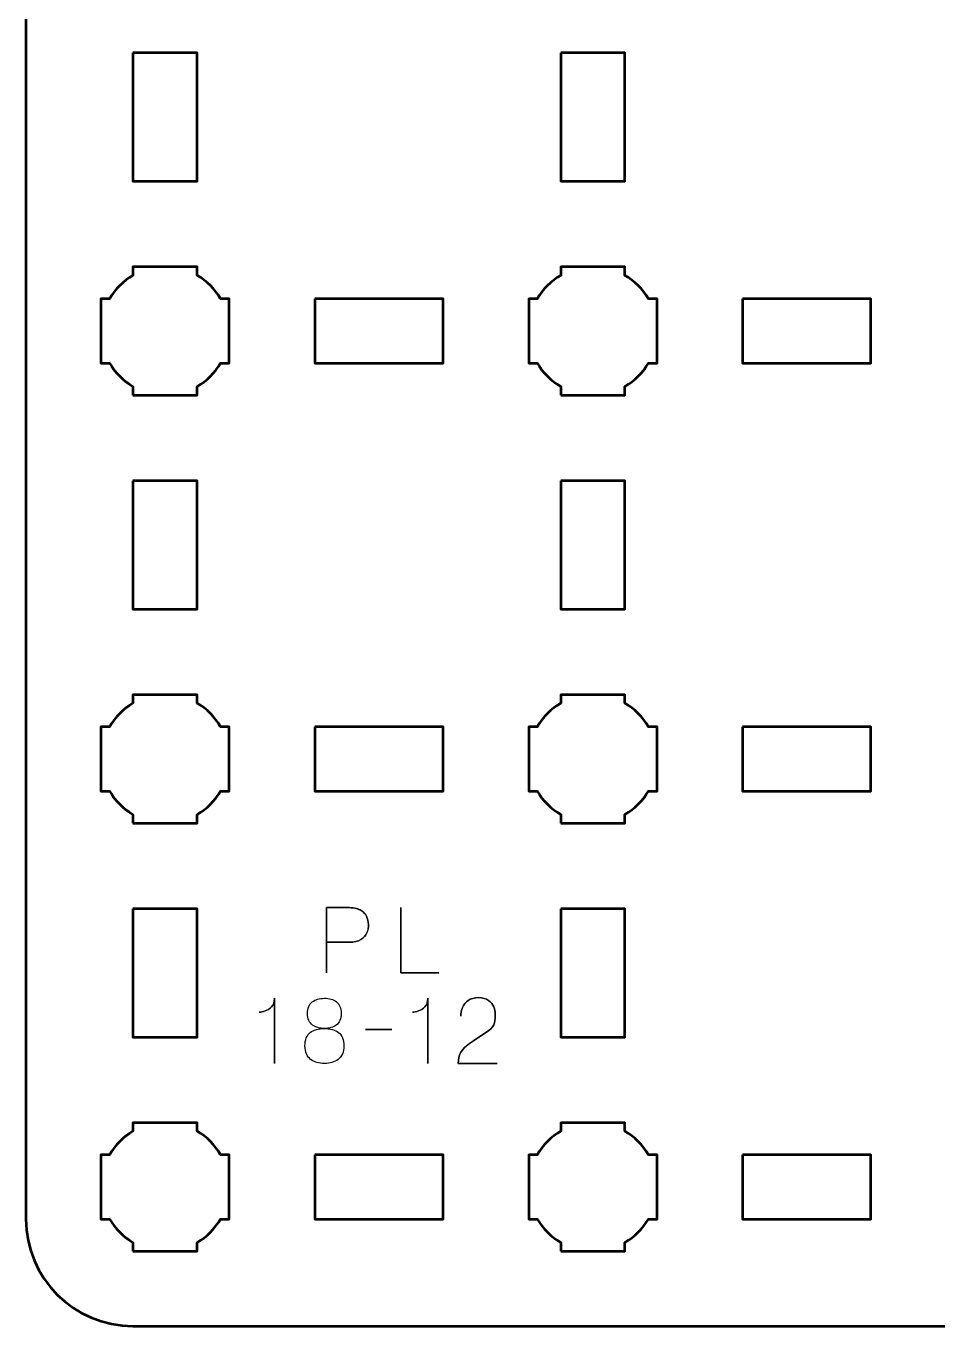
# Model space of a CAD drawing. Header units: centimetres. Extents: x -17.7 to 17.7, y -11.7 to 11.7.
# Drawn here: x -17.65 to -13.39, y -11.65 to -5.58 of the extents above; entities that cross this region are included whole.
import ezdxf

# ---------------------------------------------------------------- set-up
doc = ezdxf.new("R2010")
doc.units = ezdxf.units.CM
doc.header["$MEASUREMENT"] = 0
doc.layers.add('Layer 1', color=7, linetype='Continuous')

msp = doc.modelspace()

# ---------------------------------------------------------------- linework, layer by layer
at = {"layer": 'Layer 1', "lineweight": 53}
for points, knots in [([(-17.14996, 11.65001), (-17.14996, 11.65001), (17.14996, 11.65001), (17.14996, 11.65001), (17.14996, 11.65001), (17.42692, 11.65001), (17.65006, 11.42691), (17.65006, 11.14991), (17.65006, 11.14991), (17.65006, 11.14991), (17.65006, -11.15005), (17.65006, -11.15005), (17.65006, -11.15005), (17.65006, -11.42702), (17.42692, -11.65001), (17.14996, -11.65001), (17.14996, -11.65001), (17.14996, -11.65001), (-17.14996, -11.65001), (-17.14996, -11.65001), (-17.14996, -11.65001), (-17.42696, -11.65001), (-17.65005, -11.42702), (-17.65005, -11.15005), (-17.65005, -11.15005), (-17.65005, -11.15005), (-17.65005, 11.14991), (-17.65005, 11.14991), (-17.65005, 11.14991), (-17.65005, 11.42691), (-17.42696, 11.65001), (-17.14996, 11.65001)], [0, 0, 0, 0, 0.125, 0.125, 0.125, 0.125, 0.25, 0.25, 0.25, 0.25, 0.375, 0.375, 0.375, 0.375, 0.5, 0.5, 0.5, 0.5, 0.625, 0.625, 0.625, 0.625, 0.75, 0.75, 0.75, 0.75, 0.875, 0.875, 0.875, 0.875, 1, 1, 1, 1]), ([(-17.14996, -5.70003), (-17.14996, -5.70003), (-16.84995, -5.70003), (-16.84995, -5.70003), (-16.84995, -5.70003), (-16.84995, -5.70003), (-16.84995, -6.30003), (-16.84995, -6.30003), (-16.84995, -6.30003), (-16.84995, -6.30003), (-17.14996, -6.30003), (-17.14996, -6.30003), (-17.14996, -6.30003), (-17.14996, -6.30003), (-17.14996, -5.70003), (-17.14996, -5.70003)], [0, 0, 0, 0, 0.25, 0.25, 0.25, 0.25, 0.5, 0.5, 0.5, 0.5, 0.75, 0.75, 0.75, 0.75, 1, 1, 1, 1]), ([(-15.15002, -5.70003), (-15.15002, -5.70003), (-14.85002, -5.70003), (-14.85002, -5.70003), (-14.85002, -5.70003), (-14.85002, -5.70003), (-14.85002, -6.30003), (-14.85002, -6.30003), (-14.85002, -6.30003), (-14.85002, -6.30003), (-15.15002, -6.30003), (-15.15002, -6.30003), (-15.15002, -6.30003), (-15.15002, -6.30003), (-15.15002, -5.70003), (-15.15002, -5.70003)], [0, 0, 0, 0, 0.25, 0.25, 0.25, 0.25, 0.5, 0.5, 0.5, 0.5, 0.75, 0.75, 0.75, 0.75, 1, 1, 1, 1]), ([(-17.14996, -7.29994), (-17.14996, -7.29994), (-17.14996, -7.25983), (-17.14996, -7.25983), (-17.14996, -7.25983), (-17.19557, -7.23352), (-17.23349, -7.19549), (-17.25981, -7.15001), (-17.25981, -7.15001), (-17.25981, -7.15001), (-17.30003, -7.15001), (-17.30003, -7.15001), (-17.30003, -7.15001), (-17.30003, -7.15001), (-17.30003, -6.99994), (-17.30003, -6.99994), (-17.30003, -6.99994), (-17.30003, -6.99994), (-17.30003, -6.85001), (-17.30003, -6.85001), (-17.30003, -6.85001), (-17.30003, -6.85001), (-17.25981, -6.85001), (-17.25981, -6.85001), (-17.25981, -6.85001), (-17.23349, -6.8044), (-17.19557, -6.76651), (-17.14996, -6.74019), (-17.14996, -6.74019), (-17.14996, -6.74019), (-17.14996, -6.69994), (-17.14996, -6.69994), (-17.14996, -6.69994), (-17.14996, -6.69994), (-17.00003, -6.69994), (-17.00003, -6.69994), (-17.00003, -6.69994), (-17.00003, -6.69994), (-16.84995, -6.69994), (-16.84995, -6.69994), (-16.84995, -6.69994), (-16.84995, -6.69994), (-16.84995, -6.74019), (-16.84995, -6.74019), (-16.84995, -6.74019), (-16.80448, -6.76651), (-16.76645, -6.8044), (-16.74013, -6.85001), (-16.74013, -6.85001), (-16.74013, -6.85001), (-16.70002, -6.85001), (-16.70002, -6.85001), (-16.70002, -6.85001), (-16.70002, -6.85001), (-16.70002, -6.99994), (-16.70002, -6.99994), (-16.70002, -6.99994), (-16.70002, -6.99994), (-16.70002, -7.15001), (-16.70002, -7.15001), (-16.70002, -7.15001), (-16.70002, -7.15001), (-16.74013, -7.15001), (-16.74013, -7.15001), (-16.74013, -7.15001), (-16.76645, -7.19549), (-16.80448, -7.23352), (-16.84995, -7.25983), (-16.84995, -7.25983), (-16.84995, -7.25983), (-16.84995, -7.29994), (-16.84995, -7.29994), (-16.84995, -7.29994), (-16.84995, -7.29994), (-17.00003, -7.29994), (-17.00003, -7.29994), (-17.00003, -7.29994), (-17.00003, -7.29994), (-17.14996, -7.29994), (-17.14996, -7.29994)], [0, 0, 0, 0, 0.05, 0.05, 0.05, 0.05, 0.1, 0.1, 0.1, 0.1, 0.15, 0.15, 0.15, 0.15, 0.2, 0.2, 0.2, 0.2, 0.25, 0.25, 0.25, 0.25, 0.3, 0.3, 0.3, 0.3, 0.35, 0.35, 0.35, 0.35, 0.4, 0.4, 0.4, 0.4, 0.45, 0.45, 0.45, 0.45, 0.5, 0.5, 0.5, 0.5, 0.55, 0.55, 0.55, 0.55, 0.6, 0.6, 0.6, 0.6, 0.65, 0.65, 0.65, 0.65, 0.7, 0.7, 0.7, 0.7, 0.75, 0.75, 0.75, 0.75, 0.8, 0.8, 0.8, 0.8, 0.85, 0.85, 0.85, 0.85, 0.9, 0.9, 0.9, 0.9, 0.95, 0.95, 0.95, 0.95, 1, 1, 1, 1]), ([(-15.15002, -7.29994), (-15.15002, -7.29994), (-15.15002, -7.25983), (-15.15002, -7.25983), (-15.15002, -7.25983), (-15.1955, -7.23352), (-15.23353, -7.19549), (-15.25984, -7.15001), (-15.25984, -7.15001), (-15.25984, -7.15001), (-15.29995, -7.15001), (-15.29995, -7.15001), (-15.29995, -7.15001), (-15.29995, -7.15001), (-15.29995, -6.99994), (-15.29995, -6.99994), (-15.29995, -6.99994), (-15.29995, -6.99994), (-15.29995, -6.85001), (-15.29995, -6.85001), (-15.29995, -6.85001), (-15.29995, -6.85001), (-15.25984, -6.85001), (-15.25984, -6.85001), (-15.25984, -6.85001), (-15.23353, -6.8044), (-15.1955, -6.76651), (-15.15002, -6.74019), (-15.15002, -6.74019), (-15.15002, -6.74019), (-15.15002, -6.69994), (-15.15002, -6.69994), (-15.15002, -6.69994), (-15.15002, -6.69994), (-14.99995, -6.69994), (-14.99995, -6.69994), (-14.99995, -6.69994), (-14.99995, -6.69994), (-14.85002, -6.69994), (-14.85002, -6.69994), (-14.85002, -6.69994), (-14.85002, -6.69994), (-14.85002, -6.74019), (-14.85002, -6.74019), (-14.85002, -6.74019), (-14.80455, -6.76651), (-14.76652, -6.8044), (-14.7402, -6.85001), (-14.7402, -6.85001), (-14.7402, -6.85001), (-14.69995, -6.85001), (-14.69995, -6.85001), (-14.69995, -6.85001), (-14.69995, -6.85001), (-14.69995, -6.99994), (-14.69995, -6.99994), (-14.69995, -6.99994), (-14.69995, -6.99994), (-14.69995, -7.15001), (-14.69995, -7.15001), (-14.69995, -7.15001), (-14.69995, -7.15001), (-14.7402, -7.15001), (-14.7402, -7.15001), (-14.7402, -7.15001), (-14.76652, -7.19549), (-14.80455, -7.23352), (-14.85002, -7.25983), (-14.85002, -7.25983), (-14.85002, -7.25983), (-14.85002, -7.29994), (-14.85002, -7.29994), (-14.85002, -7.29994), (-14.85002, -7.29994), (-14.99995, -7.29994), (-14.99995, -7.29994), (-14.99995, -7.29994), (-14.99995, -7.29994), (-15.15002, -7.29994), (-15.15002, -7.29994)], [0, 0, 0, 0, 0.05, 0.05, 0.05, 0.05, 0.1, 0.1, 0.1, 0.1, 0.15, 0.15, 0.15, 0.15, 0.2, 0.2, 0.2, 0.2, 0.25, 0.25, 0.25, 0.25, 0.3, 0.3, 0.3, 0.3, 0.35, 0.35, 0.35, 0.35, 0.4, 0.4, 0.4, 0.4, 0.45, 0.45, 0.45, 0.45, 0.5, 0.5, 0.5, 0.5, 0.55, 0.55, 0.55, 0.55, 0.6, 0.6, 0.6, 0.6, 0.65, 0.65, 0.65, 0.65, 0.7, 0.7, 0.7, 0.7, 0.75, 0.75, 0.75, 0.75, 0.8, 0.8, 0.8, 0.8, 0.85, 0.85, 0.85, 0.85, 0.9, 0.9, 0.9, 0.9, 0.95, 0.95, 0.95, 0.95, 1, 1, 1, 1]), ([(-16.30001, -6.85001), (-16.30001, -6.85001), (-15.7, -6.85001), (-15.7, -6.85001), (-15.7, -6.85001), (-15.7, -6.85001), (-15.7, -7.15001), (-15.7, -7.15001), (-15.7, -7.15001), (-15.7, -7.15001), (-16.30001, -7.15001), (-16.30001, -7.15001), (-16.30001, -7.15001), (-16.30001, -7.15001), (-16.30001, -6.85001), (-16.30001, -6.85001)], [0, 0, 0, 0, 0.25, 0.25, 0.25, 0.25, 0.5, 0.5, 0.5, 0.5, 0.75, 0.75, 0.75, 0.75, 1, 1, 1, 1]), ([(-14.30004, -6.85001), (-14.30004, -6.85001), (-13.70004, -6.85001), (-13.70004, -6.85001), (-13.70004, -6.85001), (-13.70004, -6.85001), (-13.70004, -7.15001), (-13.70004, -7.15001), (-13.70004, -7.15001), (-13.70004, -7.15001), (-14.30004, -7.15001), (-14.30004, -7.15001), (-14.30004, -7.15001), (-14.30004, -7.15001), (-14.30004, -6.85001), (-14.30004, -6.85001)], [0, 0, 0, 0, 0.25, 0.25, 0.25, 0.25, 0.5, 0.5, 0.5, 0.5, 0.75, 0.75, 0.75, 0.75, 1, 1, 1, 1]), ([(-17.14996, -7.69999), (-17.14996, -7.69999), (-16.84995, -7.69999), (-16.84995, -7.69999), (-16.84995, -7.69999), (-16.84995, -7.69999), (-16.84995, -8.3), (-16.84995, -8.3), (-16.84995, -8.3), (-16.84995, -8.3), (-17.14996, -8.3), (-17.14996, -8.3), (-17.14996, -8.3), (-17.14996, -8.3), (-17.14996, -7.69999), (-17.14996, -7.69999)], [0, 0, 0, 0, 0.25, 0.25, 0.25, 0.25, 0.5, 0.5, 0.5, 0.5, 0.75, 0.75, 0.75, 0.75, 1, 1, 1, 1]), ([(-15.15002, -7.69999), (-15.15002, -7.69999), (-14.85002, -7.69999), (-14.85002, -7.69999), (-14.85002, -7.69999), (-14.85002, -7.69999), (-14.85002, -8.3), (-14.85002, -8.3), (-14.85002, -8.3), (-14.85002, -8.3), (-15.15002, -8.3), (-15.15002, -8.3), (-15.15002, -8.3), (-15.15002, -8.3), (-15.15002, -7.69999), (-15.15002, -7.69999)], [0, 0, 0, 0, 0.25, 0.25, 0.25, 0.25, 0.5, 0.5, 0.5, 0.5, 0.75, 0.75, 0.75, 0.75, 1, 1, 1, 1]), ([(-17.14996, -9.30002), (-17.14996, -9.30002), (-17.14996, -9.2598), (-17.14996, -9.2598), (-17.14996, -9.2598), (-17.19557, -9.23348), (-17.23349, -9.19556), (-17.25981, -9.14995), (-17.25981, -9.14995), (-17.25981, -9.14995), (-17.30003, -9.14995), (-17.30003, -9.14995), (-17.30003, -9.14995), (-17.30003, -9.14995), (-17.30003, -9.00001), (-17.30003, -9.00001), (-17.30003, -9.00001), (-17.30003, -9.00001), (-17.30003, -8.84994), (-17.30003, -8.84994), (-17.30003, -8.84994), (-17.30003, -8.84994), (-17.25981, -8.84994), (-17.25981, -8.84994), (-17.25981, -8.84994), (-17.23349, -8.80447), (-17.19557, -8.76644), (-17.14996, -8.74012), (-17.14996, -8.74012), (-17.14996, -8.74012), (-17.14996, -8.70001), (-17.14996, -8.70001), (-17.14996, -8.70001), (-17.14996, -8.70001), (-17.00003, -8.70001), (-17.00003, -8.70001), (-17.00003, -8.70001), (-17.00003, -8.70001), (-16.84995, -8.70001), (-16.84995, -8.70001), (-16.84995, -8.70001), (-16.84995, -8.70001), (-16.84995, -8.74012), (-16.84995, -8.74012), (-16.84995, -8.74012), (-16.80448, -8.76644), (-16.76645, -8.80447), (-16.74013, -8.84994), (-16.74013, -8.84994), (-16.74013, -8.84994), (-16.70002, -8.84994), (-16.70002, -8.84994), (-16.70002, -8.84994), (-16.70002, -8.84994), (-16.70002, -9.00001), (-16.70002, -9.00001), (-16.70002, -9.00001), (-16.70002, -9.00001), (-16.70002, -9.14995), (-16.70002, -9.14995), (-16.70002, -9.14995), (-16.70002, -9.14995), (-16.74013, -9.14995), (-16.74013, -9.14995), (-16.74013, -9.14995), (-16.76645, -9.19556), (-16.80448, -9.23348), (-16.84995, -9.2598), (-16.84995, -9.2598), (-16.84995, -9.2598), (-16.84995, -9.30002), (-16.84995, -9.30002), (-16.84995, -9.30002), (-16.84995, -9.30002), (-17.00003, -9.30002), (-17.00003, -9.30002), (-17.00003, -9.30002), (-17.00003, -9.30002), (-17.14996, -9.30002), (-17.14996, -9.30002)], [0, 0, 0, 0, 0.05, 0.05, 0.05, 0.05, 0.1, 0.1, 0.1, 0.1, 0.15, 0.15, 0.15, 0.15, 0.2, 0.2, 0.2, 0.2, 0.25, 0.25, 0.25, 0.25, 0.3, 0.3, 0.3, 0.3, 0.35, 0.35, 0.35, 0.35, 0.4, 0.4, 0.4, 0.4, 0.45, 0.45, 0.45, 0.45, 0.5, 0.5, 0.5, 0.5, 0.55, 0.55, 0.55, 0.55, 0.6, 0.6, 0.6, 0.6, 0.65, 0.65, 0.65, 0.65, 0.7, 0.7, 0.7, 0.7, 0.75, 0.75, 0.75, 0.75, 0.8, 0.8, 0.8, 0.8, 0.85, 0.85, 0.85, 0.85, 0.9, 0.9, 0.9, 0.9, 0.95, 0.95, 0.95, 0.95, 1, 1, 1, 1]), ([(-15.15002, -9.30002), (-15.15002, -9.30002), (-15.15002, -9.2598), (-15.15002, -9.2598), (-15.15002, -9.2598), (-15.1955, -9.23348), (-15.23353, -9.19556), (-15.25984, -9.14995), (-15.25984, -9.14995), (-15.25984, -9.14995), (-15.29995, -9.14995), (-15.29995, -9.14995), (-15.29995, -9.14995), (-15.29995, -9.14995), (-15.29995, -9.00001), (-15.29995, -9.00001), (-15.29995, -9.00001), (-15.29995, -9.00001), (-15.29995, -8.84994), (-15.29995, -8.84994), (-15.29995, -8.84994), (-15.29995, -8.84994), (-15.25984, -8.84994), (-15.25984, -8.84994), (-15.25984, -8.84994), (-15.23353, -8.80447), (-15.1955, -8.76644), (-15.15002, -8.74012), (-15.15002, -8.74012), (-15.15002, -8.74012), (-15.15002, -8.70001), (-15.15002, -8.70001), (-15.15002, -8.70001), (-15.15002, -8.70001), (-14.99995, -8.70001), (-14.99995, -8.70001), (-14.99995, -8.70001), (-14.99995, -8.70001), (-14.85002, -8.70001), (-14.85002, -8.70001), (-14.85002, -8.70001), (-14.85002, -8.70001), (-14.85002, -8.74012), (-14.85002, -8.74012), (-14.85002, -8.74012), (-14.80455, -8.76644), (-14.76652, -8.80447), (-14.7402, -8.84994), (-14.7402, -8.84994), (-14.7402, -8.84994), (-14.69995, -8.84994), (-14.69995, -8.84994), (-14.69995, -8.84994), (-14.69995, -8.84994), (-14.69995, -9.00001), (-14.69995, -9.00001), (-14.69995, -9.00001), (-14.69995, -9.00001), (-14.69995, -9.14995), (-14.69995, -9.14995), (-14.69995, -9.14995), (-14.69995, -9.14995), (-14.7402, -9.14995), (-14.7402, -9.14995), (-14.7402, -9.14995), (-14.76652, -9.19556), (-14.80455, -9.23348), (-14.85002, -9.2598), (-14.85002, -9.2598), (-14.85002, -9.2598), (-14.85002, -9.30002), (-14.85002, -9.30002), (-14.85002, -9.30002), (-14.85002, -9.30002), (-14.99995, -9.30002), (-14.99995, -9.30002), (-14.99995, -9.30002), (-14.99995, -9.30002), (-15.15002, -9.30002), (-15.15002, -9.30002)], [0, 0, 0, 0, 0.05, 0.05, 0.05, 0.05, 0.1, 0.1, 0.1, 0.1, 0.15, 0.15, 0.15, 0.15, 0.2, 0.2, 0.2, 0.2, 0.25, 0.25, 0.25, 0.25, 0.3, 0.3, 0.3, 0.3, 0.35, 0.35, 0.35, 0.35, 0.4, 0.4, 0.4, 0.4, 0.45, 0.45, 0.45, 0.45, 0.5, 0.5, 0.5, 0.5, 0.55, 0.55, 0.55, 0.55, 0.6, 0.6, 0.6, 0.6, 0.65, 0.65, 0.65, 0.65, 0.7, 0.7, 0.7, 0.7, 0.75, 0.75, 0.75, 0.75, 0.8, 0.8, 0.8, 0.8, 0.85, 0.85, 0.85, 0.85, 0.9, 0.9, 0.9, 0.9, 0.95, 0.95, 0.95, 0.95, 1, 1, 1, 1]), ([(-16.30001, -8.85008), (-16.30001, -8.85008), (-15.7, -8.85008), (-15.7, -8.85008), (-15.7, -8.85008), (-15.7, -8.85008), (-15.7, -9.15009), (-15.7, -9.15009), (-15.7, -9.15009), (-15.7, -9.15009), (-16.30001, -9.15009), (-16.30001, -9.15009), (-16.30001, -9.15009), (-16.30001, -9.15009), (-16.30001, -8.85008), (-16.30001, -8.85008)], [0, 0, 0, 0, 0.25, 0.25, 0.25, 0.25, 0.5, 0.5, 0.5, 0.5, 0.75, 0.75, 0.75, 0.75, 1, 1, 1, 1]), ([(-14.30004, -8.85008), (-14.30004, -8.85008), (-13.70004, -8.85008), (-13.70004, -8.85008), (-13.70004, -8.85008), (-13.70004, -8.85008), (-13.70004, -9.15009), (-13.70004, -9.15009), (-13.70004, -9.15009), (-13.70004, -9.15009), (-14.30004, -9.15009), (-14.30004, -9.15009), (-14.30004, -9.15009), (-14.30004, -9.15009), (-14.30004, -8.85008), (-14.30004, -8.85008)], [0, 0, 0, 0, 0.25, 0.25, 0.25, 0.25, 0.5, 0.5, 0.5, 0.5, 0.75, 0.75, 0.75, 0.75, 1, 1, 1, 1]), ([(-17.14996, -9.70007), (-17.14996, -9.70007), (-16.84995, -9.70007), (-16.84995, -9.70007), (-16.84995, -9.70007), (-16.84995, -9.70007), (-16.84995, -10.30007), (-16.84995, -10.30007), (-16.84995, -10.30007), (-16.84995, -10.30007), (-17.14996, -10.30007), (-17.14996, -10.30007), (-17.14996, -10.30007), (-17.14996, -10.30007), (-17.14996, -9.70007), (-17.14996, -9.70007)], [0, 0, 0, 0, 0.25, 0.25, 0.25, 0.25, 0.5, 0.5, 0.5, 0.5, 0.75, 0.75, 0.75, 0.75, 1, 1, 1, 1]), ([(-15.15002, -9.70007), (-15.15002, -9.70007), (-14.85002, -9.70007), (-14.85002, -9.70007), (-14.85002, -9.70007), (-14.85002, -9.70007), (-14.85002, -10.30007), (-14.85002, -10.30007), (-14.85002, -10.30007), (-14.85002, -10.30007), (-15.15002, -10.30007), (-15.15002, -10.30007), (-15.15002, -10.30007), (-15.15002, -10.30007), (-15.15002, -9.70007), (-15.15002, -9.70007)], [0, 0, 0, 0, 0.25, 0.25, 0.25, 0.25, 0.5, 0.5, 0.5, 0.5, 0.75, 0.75, 0.75, 0.75, 1, 1, 1, 1]), ([(-17.14996, -11.29998), (-17.14996, -11.29998), (-17.14996, -11.25987), (-17.14996, -11.25987), (-17.14996, -11.25987), (-17.19557, -11.23356), (-17.23349, -11.19553), (-17.25981, -11.15005), (-17.25981, -11.15005), (-17.25981, -11.15005), (-17.30003, -11.15005), (-17.30003, -11.15005), (-17.30003, -11.15005), (-17.30003, -11.15005), (-17.30003, -10.99998), (-17.30003, -10.99998), (-17.30003, -10.99998), (-17.30003, -10.99998), (-17.30003, -10.85005), (-17.30003, -10.85005), (-17.30003, -10.85005), (-17.30003, -10.85005), (-17.25981, -10.85005), (-17.25981, -10.85005), (-17.25981, -10.85005), (-17.23349, -10.80444), (-17.19557, -10.76655), (-17.14996, -10.74009), (-17.14996, -10.74009), (-17.14996, -10.74009), (-17.14996, -10.69998), (-17.14996, -10.69998), (-17.14996, -10.69998), (-17.14996, -10.69998), (-17.00003, -10.69998), (-17.00003, -10.69998), (-17.00003, -10.69998), (-17.00003, -10.69998), (-16.84995, -10.69998), (-16.84995, -10.69998), (-16.84995, -10.69998), (-16.84995, -10.69998), (-16.84995, -10.74009), (-16.84995, -10.74009), (-16.84995, -10.74009), (-16.80448, -10.76655), (-16.76645, -10.80444), (-16.74013, -10.85005), (-16.74013, -10.85005), (-16.74013, -10.85005), (-16.70002, -10.85005), (-16.70002, -10.85005), (-16.70002, -10.85005), (-16.70002, -10.85005), (-16.70002, -10.99998), (-16.70002, -10.99998), (-16.70002, -10.99998), (-16.70002, -10.99998), (-16.70002, -11.15005), (-16.70002, -11.15005), (-16.70002, -11.15005), (-16.70002, -11.15005), (-16.74013, -11.15005), (-16.74013, -11.15005), (-16.74013, -11.15005), (-16.76645, -11.19553), (-16.80448, -11.23356), (-16.84995, -11.25987), (-16.84995, -11.25987), (-16.84995, -11.25987), (-16.84995, -11.29998), (-16.84995, -11.29998), (-16.84995, -11.29998), (-16.84995, -11.29998), (-17.00003, -11.29998), (-17.00003, -11.29998), (-17.00003, -11.29998), (-17.00003, -11.29998), (-17.14996, -11.29998), (-17.14996, -11.29998)], [0, 0, 0, 0, 0.05, 0.05, 0.05, 0.05, 0.1, 0.1, 0.1, 0.1, 0.15, 0.15, 0.15, 0.15, 0.2, 0.2, 0.2, 0.2, 0.25, 0.25, 0.25, 0.25, 0.3, 0.3, 0.3, 0.3, 0.35, 0.35, 0.35, 0.35, 0.4, 0.4, 0.4, 0.4, 0.45, 0.45, 0.45, 0.45, 0.5, 0.5, 0.5, 0.5, 0.55, 0.55, 0.55, 0.55, 0.6, 0.6, 0.6, 0.6, 0.65, 0.65, 0.65, 0.65, 0.7, 0.7, 0.7, 0.7, 0.75, 0.75, 0.75, 0.75, 0.8, 0.8, 0.8, 0.8, 0.85, 0.85, 0.85, 0.85, 0.9, 0.9, 0.9, 0.9, 0.95, 0.95, 0.95, 0.95, 1, 1, 1, 1]), ([(-15.15002, -11.29998), (-15.15002, -11.29998), (-15.15002, -11.25987), (-15.15002, -11.25987), (-15.15002, -11.25987), (-15.1955, -11.23356), (-15.23353, -11.19553), (-15.25984, -11.15005), (-15.25984, -11.15005), (-15.25984, -11.15005), (-15.29995, -11.15005), (-15.29995, -11.15005), (-15.29995, -11.15005), (-15.29995, -11.15005), (-15.29995, -10.99998), (-15.29995, -10.99998), (-15.29995, -10.99998), (-15.29995, -10.99998), (-15.29995, -10.85005), (-15.29995, -10.85005), (-15.29995, -10.85005), (-15.29995, -10.85005), (-15.25984, -10.85005), (-15.25984, -10.85005), (-15.25984, -10.85005), (-15.23353, -10.80444), (-15.1955, -10.76655), (-15.15002, -10.74009), (-15.15002, -10.74009), (-15.15002, -10.74009), (-15.15002, -10.69998), (-15.15002, -10.69998), (-15.15002, -10.69998), (-15.15002, -10.69998), (-14.99995, -10.69998), (-14.99995, -10.69998), (-14.99995, -10.69998), (-14.99995, -10.69998), (-14.85002, -10.69998), (-14.85002, -10.69998), (-14.85002, -10.69998), (-14.85002, -10.69998), (-14.85002, -10.74009), (-14.85002, -10.74009), (-14.85002, -10.74009), (-14.80455, -10.76655), (-14.76652, -10.80444), (-14.7402, -10.85005), (-14.7402, -10.85005), (-14.7402, -10.85005), (-14.69995, -10.85005), (-14.69995, -10.85005), (-14.69995, -10.85005), (-14.69995, -10.85005), (-14.69995, -10.99998), (-14.69995, -10.99998), (-14.69995, -10.99998), (-14.69995, -10.99998), (-14.69995, -11.15005), (-14.69995, -11.15005), (-14.69995, -11.15005), (-14.69995, -11.15005), (-14.7402, -11.15005), (-14.7402, -11.15005), (-14.7402, -11.15005), (-14.76652, -11.19553), (-14.80455, -11.23356), (-14.85002, -11.25987), (-14.85002, -11.25987), (-14.85002, -11.25987), (-14.85002, -11.29998), (-14.85002, -11.29998), (-14.85002, -11.29998), (-14.85002, -11.29998), (-14.99995, -11.29998), (-14.99995, -11.29998), (-14.99995, -11.29998), (-14.99995, -11.29998), (-15.15002, -11.29998), (-15.15002, -11.29998)], [0, 0, 0, 0, 0.05, 0.05, 0.05, 0.05, 0.1, 0.1, 0.1, 0.1, 0.15, 0.15, 0.15, 0.15, 0.2, 0.2, 0.2, 0.2, 0.25, 0.25, 0.25, 0.25, 0.3, 0.3, 0.3, 0.3, 0.35, 0.35, 0.35, 0.35, 0.4, 0.4, 0.4, 0.4, 0.45, 0.45, 0.45, 0.45, 0.5, 0.5, 0.5, 0.5, 0.55, 0.55, 0.55, 0.55, 0.6, 0.6, 0.6, 0.6, 0.65, 0.65, 0.65, 0.65, 0.7, 0.7, 0.7, 0.7, 0.75, 0.75, 0.75, 0.75, 0.8, 0.8, 0.8, 0.8, 0.85, 0.85, 0.85, 0.85, 0.9, 0.9, 0.9, 0.9, 0.95, 0.95, 0.95, 0.95, 1, 1, 1, 1]), ([(-16.30001, -10.85005), (-16.30001, -10.85005), (-15.7, -10.85005), (-15.7, -10.85005), (-15.7, -10.85005), (-15.7, -10.85005), (-15.7, -11.15005), (-15.7, -11.15005), (-15.7, -11.15005), (-15.7, -11.15005), (-16.30001, -11.15005), (-16.30001, -11.15005), (-16.30001, -11.15005), (-16.30001, -11.15005), (-16.30001, -10.85005), (-16.30001, -10.85005)], [0, 0, 0, 0, 0.25, 0.25, 0.25, 0.25, 0.5, 0.5, 0.5, 0.5, 0.75, 0.75, 0.75, 0.75, 1, 1, 1, 1]), ([(-14.30004, -10.85005), (-14.30004, -10.85005), (-13.70004, -10.85005), (-13.70004, -10.85005), (-13.70004, -10.85005), (-13.70004, -10.85005), (-13.70004, -11.15005), (-13.70004, -11.15005), (-13.70004, -11.15005), (-13.70004, -11.15005), (-14.30004, -11.15005), (-14.30004, -11.15005), (-14.30004, -11.15005), (-14.30004, -11.15005), (-14.30004, -10.85005), (-14.30004, -10.85005)], [0, 0, 0, 0, 0.25, 0.25, 0.25, 0.25, 0.5, 0.5, 0.5, 0.5, 0.75, 0.75, 0.75, 0.75, 1, 1, 1, 1])]:
    msp.add_open_spline(points, degree=3, knots=knots, dxfattribs=at)
at = {"layer": 'Layer 1', "color": 40, "lineweight": 30}
for points, knots in [([(-16.24459, -10.00007), (-16.24459, -10.00007), (-16.24459, -9.69485), (-16.24459, -9.69485), (-16.24459, -9.69485), (-16.24459, -9.69485), (-16.14729, -9.69485), (-16.14729, -9.69485), (-16.14729, -9.69485), (-16.12168, -9.69509), (-16.10168, -9.69883), (-16.08749, -9.70599), (-16.08749, -9.70599), (-16.0736, -9.7133), (-16.06379, -9.72282), (-16.05814, -9.73467), (-16.05814, -9.73467), (-16.05264, -9.74653), (-16.04961, -9.75933), (-16.04904, -9.77309), (-16.04904, -9.77309), (-16.04837, -9.78717), (-16.0507, -9.80054), (-16.0562, -9.8132), (-16.0562, -9.8132), (-16.06174, -9.8259), (-16.07123, -9.83635), (-16.08446, -9.84449), (-16.08446, -9.84449), (-16.09797, -9.85261), (-16.11618, -9.85677), (-16.13932, -9.85702), (-16.13932, -9.85702), (-16.13932, -9.85702), (-16.24459, -9.85702), (-16.24459, -9.85702), (-16.24459, -9.85702), (-16.24459, -9.85702), (-16.13932, -9.85702), (-16.13932, -9.85702), (-16.13932, -9.85702), (-16.11656, -9.85677), (-16.09854, -9.85261), (-16.08503, -9.84449), (-16.08503, -9.84449), (-16.07165, -9.83635), (-16.06213, -9.8259), (-16.05649, -9.8132), (-16.05649, -9.8132), (-16.05098, -9.80054), (-16.04851, -9.78717), (-16.04904, -9.77309), (-16.04904, -9.77309), (-16.04961, -9.75933), (-16.05264, -9.74653), (-16.05828, -9.73467), (-16.05828, -9.73467), (-16.06407, -9.72282), (-16.07398, -9.7133), (-16.08792, -9.70599), (-16.08792, -9.70599), (-16.1021, -9.69883), (-16.12196, -9.69509), (-16.14729, -9.69485), (-16.14729, -9.69485), (-16.14729, -9.69485), (-16.24459, -9.69485), (-16.24459, -9.69485), (-16.24459, -9.69485), (-16.24459, -9.69485), (-16.24459, -10.00007), (-16.24459, -10.00007)], [0, 0, 0, 0, 0.0555556, 0.0555556, 0.0555556, 0.0555556, 0.1111111, 0.1111111, 0.1111111, 0.1111111, 0.1666667, 0.1666667, 0.1666667, 0.1666667, 0.2222222, 0.2222222, 0.2222222, 0.2222222, 0.2777778, 0.2777778, 0.2777778, 0.2777778, 0.3333333, 0.3333333, 0.3333333, 0.3333333, 0.3888889, 0.3888889, 0.3888889, 0.3888889, 0.4444444, 0.4444444, 0.4444444, 0.4444444, 0.5, 0.5, 0.5, 0.5, 0.5555556, 0.5555556, 0.5555556, 0.5555556, 0.6111111, 0.6111111, 0.6111111, 0.6111111, 0.6666667, 0.6666667, 0.6666667, 0.6666667, 0.7222222, 0.7222222, 0.7222222, 0.7222222, 0.7777778, 0.7777778, 0.7777778, 0.7777778, 0.8333333, 0.8333333, 0.8333333, 0.8333333, 0.8888889, 0.8888889, 0.8888889, 0.8888889, 0.9444444, 0.9444444, 0.9444444, 0.9444444, 1, 1, 1, 1]), ([(-15.71997, -10.00007), (-15.71997, -10.00007), (-15.89816, -10.00007), (-15.89816, -10.00007), (-15.89816, -10.00007), (-15.89816, -10.00007), (-15.89816, -9.69485), (-15.89816, -9.69485), (-15.89816, -9.69485), (-15.89816, -9.69485), (-15.89816, -10.00007), (-15.89816, -10.00007), (-15.89816, -10.00007), (-15.89816, -10.00007), (-15.71997, -10.00007), (-15.71997, -10.00007)], [0, 0, 0, 0, 0.25, 0.25, 0.25, 0.25, 0.5, 0.5, 0.5, 0.5, 0.75, 0.75, 0.75, 0.75, 1, 1, 1, 1]), ([(-16.48836, -10.4234), (-16.48836, -10.4234), (-16.48836, -10.11818), (-16.48836, -10.11818), (-16.48836, -10.11818), (-16.48892, -10.13539), (-16.49347, -10.14877), (-16.50229, -10.15811), (-16.50229, -10.15811), (-16.51111, -10.16764), (-16.52116, -10.17427), (-16.53221, -10.17798), (-16.53221, -10.17798), (-16.5435, -10.18182), (-16.55288, -10.1839), (-16.56029, -10.18418), (-16.56029, -10.18418), (-16.55288, -10.1839), (-16.5435, -10.18182), (-16.53221, -10.17798), (-16.53221, -10.17798), (-16.52116, -10.17427), (-16.51111, -10.16764), (-16.50229, -10.15811), (-16.50229, -10.15811), (-16.49347, -10.14877), (-16.48892, -10.13539), (-16.48836, -10.11818), (-16.48836, -10.11818), (-16.48836, -10.11818), (-16.48836, -10.4234), (-16.48836, -10.4234)], [0, 0, 0, 0, 0.125, 0.125, 0.125, 0.125, 0.25, 0.25, 0.25, 0.25, 0.375, 0.375, 0.375, 0.375, 0.5, 0.5, 0.5, 0.5, 0.625, 0.625, 0.625, 0.625, 0.75, 0.75, 0.75, 0.75, 0.875, 0.875, 0.875, 0.875, 1, 1, 1, 1]), ([(-16.25521, -10.25954), (-16.23316, -10.25996), (-16.21457, -10.2546), (-16.19968, -10.24356), (-16.19968, -10.24356), (-16.18479, -10.23255), (-16.17707, -10.21449), (-16.17639, -10.18926), (-16.17639, -10.18926), (-16.17692, -10.16418), (-16.18437, -10.14601), (-16.19883, -10.13469), (-16.19883, -10.13469), (-16.21333, -10.12354), (-16.2322, -10.11818), (-16.25521, -10.11857), (-16.25521, -10.11857), (-16.27835, -10.11885), (-16.29712, -10.12435), (-16.31158, -10.13525), (-16.31158, -10.13525), (-16.32604, -10.1463), (-16.33349, -10.16432), (-16.33391, -10.18926), (-16.33391, -10.18926), (-16.33349, -10.21449), (-16.32576, -10.23255), (-16.31073, -10.24356), (-16.31073, -10.24356), (-16.29599, -10.2546), (-16.27754, -10.25996), (-16.25521, -10.25954)], [0, 0, 0, 0, 0.125, 0.125, 0.125, 0.125, 0.25, 0.25, 0.25, 0.25, 0.375, 0.375, 0.375, 0.375, 0.5, 0.5, 0.5, 0.5, 0.625, 0.625, 0.625, 0.625, 0.75, 0.75, 0.75, 0.75, 0.875, 0.875, 0.875, 0.875, 1, 1, 1, 1]), ([(-16.25521, -10.25954), (-16.23316, -10.25996), (-16.21457, -10.2546), (-16.19968, -10.24356), (-16.19968, -10.24356), (-16.18479, -10.23255), (-16.17707, -10.21449), (-16.17639, -10.18926), (-16.17639, -10.18926), (-16.17692, -10.16418), (-16.18437, -10.14601), (-16.19883, -10.13469), (-16.19883, -10.13469), (-16.21333, -10.12354), (-16.2322, -10.11818), (-16.25521, -10.11857), (-16.25521, -10.11857), (-16.27835, -10.11885), (-16.29712, -10.12435), (-16.31158, -10.13525), (-16.31158, -10.13525), (-16.32604, -10.1463), (-16.33349, -10.16432), (-16.33391, -10.18926), (-16.33391, -10.18926), (-16.33349, -10.21449), (-16.32576, -10.23255), (-16.31073, -10.24356), (-16.31073, -10.24356), (-16.29599, -10.2546), (-16.27754, -10.25996), (-16.25521, -10.25954)], [0, 0, 0, 0, 0.125, 0.125, 0.125, 0.125, 0.25, 0.25, 0.25, 0.25, 0.375, 0.375, 0.375, 0.375, 0.5, 0.5, 0.5, 0.5, 0.625, 0.625, 0.625, 0.625, 0.75, 0.75, 0.75, 0.75, 0.875, 0.875, 0.875, 0.875, 1, 1, 1, 1]), ([(-15.77151, -10.4234), (-15.77151, -10.4234), (-15.77151, -10.11818), (-15.77151, -10.11818), (-15.77151, -10.11818), (-15.77208, -10.13539), (-15.77663, -10.14877), (-15.78545, -10.15811), (-15.78545, -10.15811), (-15.79427, -10.16764), (-15.80432, -10.17427), (-15.81533, -10.17798), (-15.81533, -10.17798), (-15.82665, -10.18182), (-15.836, -10.1839), (-15.84344, -10.18418), (-15.84344, -10.18418), (-15.836, -10.1839), (-15.82665, -10.18182), (-15.81533, -10.17798), (-15.81533, -10.17798), (-15.80432, -10.17427), (-15.79427, -10.16764), (-15.78545, -10.15811), (-15.78545, -10.15811), (-15.77663, -10.14877), (-15.77208, -10.13539), (-15.77151, -10.11818), (-15.77151, -10.11818), (-15.77151, -10.11818), (-15.77151, -10.4234), (-15.77151, -10.4234)], [0, 0, 0, 0, 0.125, 0.125, 0.125, 0.125, 0.25, 0.25, 0.25, 0.25, 0.375, 0.375, 0.375, 0.375, 0.5, 0.5, 0.5, 0.5, 0.625, 0.625, 0.625, 0.625, 0.75, 0.75, 0.75, 0.75, 0.875, 0.875, 0.875, 0.875, 1, 1, 1, 1]), ([(-15.44766, -10.4234), (-15.44766, -10.4234), (-15.62931, -10.4234), (-15.62931, -10.4234), (-15.62931, -10.4234), (-15.62874, -10.40315), (-15.62504, -10.38675), (-15.61827, -10.37394), (-15.61827, -10.37394), (-15.61167, -10.36124), (-15.60313, -10.35066), (-15.59265, -10.34209), (-15.59265, -10.34209), (-15.58232, -10.33383), (-15.57103, -10.32568), (-15.55861, -10.31799), (-15.55861, -10.31799), (-15.55861, -10.31799), (-15.48626, -10.26977), (-15.48626, -10.26977), (-15.48626, -10.26977), (-15.47193, -10.25929), (-15.46325, -10.24701), (-15.46022, -10.23322), (-15.46022, -10.23322), (-15.45733, -10.21946), (-15.45609, -10.20539), (-15.45662, -10.19092), (-15.45662, -10.19092), (-15.45648, -10.18115), (-15.45884, -10.17039), (-15.46354, -10.15868), (-15.46354, -10.15868), (-15.46833, -10.14725), (-15.47634, -10.13734), (-15.48763, -10.12876), (-15.48763, -10.12876), (-15.49906, -10.12051), (-15.51465, -10.1161), (-15.53448, -10.11567), (-15.53448, -10.11567), (-15.55462, -10.1161), (-15.57089, -10.12051), (-15.58299, -10.1289), (-15.58299, -10.1289), (-15.59526, -10.13748), (-15.60408, -10.14834), (-15.60945, -10.16143), (-15.60945, -10.16143), (-15.61498, -10.1748), (-15.61759, -10.18859), (-15.61745, -10.20278), (-15.61745, -10.20278), (-15.61759, -10.18859), (-15.61498, -10.1748), (-15.60945, -10.16143), (-15.60945, -10.16143), (-15.60408, -10.14834), (-15.59526, -10.13748), (-15.58299, -10.1289), (-15.58299, -10.1289), (-15.57089, -10.12051), (-15.55462, -10.1161), (-15.53448, -10.11567), (-15.53448, -10.11567), (-15.51465, -10.1161), (-15.49906, -10.12051), (-15.48763, -10.12876), (-15.48763, -10.12876), (-15.47634, -10.13734), (-15.46833, -10.14725), (-15.46354, -10.15868), (-15.46354, -10.15868), (-15.45884, -10.17039), (-15.45648, -10.18115), (-15.45662, -10.19092), (-15.45662, -10.19092), (-15.45609, -10.20539), (-15.45733, -10.21946), (-15.46022, -10.23322), (-15.46022, -10.23322), (-15.46325, -10.24701), (-15.47193, -10.25929), (-15.48626, -10.26977), (-15.48626, -10.26977), (-15.48626, -10.26977), (-15.55861, -10.31799), (-15.55861, -10.31799), (-15.55861, -10.31799), (-15.57103, -10.32568), (-15.58232, -10.33383), (-15.59265, -10.34209), (-15.59265, -10.34209), (-15.60313, -10.35066), (-15.61167, -10.36124), (-15.61827, -10.37394), (-15.61827, -10.37394), (-15.62504, -10.38675), (-15.62874, -10.40315), (-15.62931, -10.4234), (-15.62931, -10.4234), (-15.62931, -10.4234), (-15.44766, -10.4234), (-15.44766, -10.4234)], [0, 0, 0, 0, 0.0384615, 0.0384615, 0.0384615, 0.0384615, 0.0769231, 0.0769231, 0.0769231, 0.0769231, 0.1153846, 0.1153846, 0.1153846, 0.1153846, 0.1538462, 0.1538462, 0.1538462, 0.1538462, 0.1923077, 0.1923077, 0.1923077, 0.1923077, 0.2307692, 0.2307692, 0.2307692, 0.2307692, 0.2692308, 0.2692308, 0.2692308, 0.2692308, 0.3076923, 0.3076923, 0.3076923, 0.3076923, 0.3461538, 0.3461538, 0.3461538, 0.3461538, 0.3846154, 0.3846154, 0.3846154, 0.3846154, 0.4230769, 0.4230769, 0.4230769, 0.4230769, 0.4615385, 0.4615385, 0.4615385, 0.4615385, 0.5, 0.5, 0.5, 0.5, 0.5384615, 0.5384615, 0.5384615, 0.5384615, 0.5769231, 0.5769231, 0.5769231, 0.5769231, 0.6153846, 0.6153846, 0.6153846, 0.6153846, 0.6538462, 0.6538462, 0.6538462, 0.6538462, 0.6923077, 0.6923077, 0.6923077, 0.6923077, 0.7307692, 0.7307692, 0.7307692, 0.7307692, 0.7692308, 0.7692308, 0.7692308, 0.7692308, 0.8076923, 0.8076923, 0.8076923, 0.8076923, 0.8461538, 0.8461538, 0.8461538, 0.8461538, 0.8846154, 0.8846154, 0.8846154, 0.8846154, 0.9230769, 0.9230769, 0.9230769, 0.9230769, 0.9615385, 0.9615385, 0.9615385, 0.9615385, 1, 1, 1, 1]), ([(-16.25521, -10.4234), (-16.22945, -10.42354), (-16.20779, -10.41719), (-16.19058, -10.40425), (-16.19058, -10.40425), (-16.17336, -10.3913), (-16.1644, -10.37034), (-16.16369, -10.34128), (-16.16369, -10.34128), (-16.16412, -10.31245), (-16.17251, -10.29153), (-16.18878, -10.27859), (-16.18878, -10.27859), (-16.20518, -10.26575), (-16.22737, -10.25943), (-16.25521, -10.25954), (-16.25521, -10.25954), (-16.28318, -10.25943), (-16.30523, -10.26575), (-16.32135, -10.27859), (-16.32135, -10.27859), (-16.33761, -10.29153), (-16.34587, -10.31245), (-16.34615, -10.34128), (-16.34615, -10.34128), (-16.34562, -10.37034), (-16.33666, -10.3913), (-16.31941, -10.40425), (-16.31941, -10.40425), (-16.30234, -10.41719), (-16.28099, -10.42354), (-16.25521, -10.4234)], [0, 0, 0, 0, 0.125, 0.125, 0.125, 0.125, 0.25, 0.25, 0.25, 0.25, 0.375, 0.375, 0.375, 0.375, 0.5, 0.5, 0.5, 0.5, 0.625, 0.625, 0.625, 0.625, 0.75, 0.75, 0.75, 0.75, 0.875, 0.875, 0.875, 0.875, 1, 1, 1, 1]), ([(-16.25521, -10.4234), (-16.22945, -10.42354), (-16.20779, -10.41719), (-16.19058, -10.40425), (-16.19058, -10.40425), (-16.17336, -10.3913), (-16.1644, -10.37034), (-16.16369, -10.34128), (-16.16369, -10.34128), (-16.16412, -10.31245), (-16.17251, -10.29153), (-16.18878, -10.27859), (-16.18878, -10.27859), (-16.20518, -10.26575), (-16.22737, -10.25943), (-16.25521, -10.25954), (-16.25521, -10.25954), (-16.28318, -10.25943), (-16.30523, -10.26575), (-16.32135, -10.27859), (-16.32135, -10.27859), (-16.33761, -10.29153), (-16.34587, -10.31245), (-16.34615, -10.34128), (-16.34615, -10.34128), (-16.34562, -10.37034), (-16.33666, -10.3913), (-16.31941, -10.40425), (-16.31941, -10.40425), (-16.30234, -10.41719), (-16.28099, -10.42354), (-16.25521, -10.4234)], [0, 0, 0, 0, 0.125, 0.125, 0.125, 0.125, 0.25, 0.25, 0.25, 0.25, 0.375, 0.375, 0.375, 0.375, 0.5, 0.5, 0.5, 0.5, 0.625, 0.625, 0.625, 0.625, 0.75, 0.75, 0.75, 0.75, 0.875, 0.875, 0.875, 0.875, 1, 1, 1, 1]), ([(-16.0634, -10.26384), (-16.0634, -10.26384), (-15.94017, -10.26384), (-15.94017, -10.26384), (-15.94017, -10.26384), (-15.94017, -10.26384), (-16.0634, -10.26384), (-16.0634, -10.26384)], [0, 0, 0, 0, 0.5, 0.5, 0.5, 0.5, 1, 1, 1, 1])]:
    msp.add_open_spline(points, degree=3, knots=knots, dxfattribs=at)

doc.saveas('drawing.dxf')
